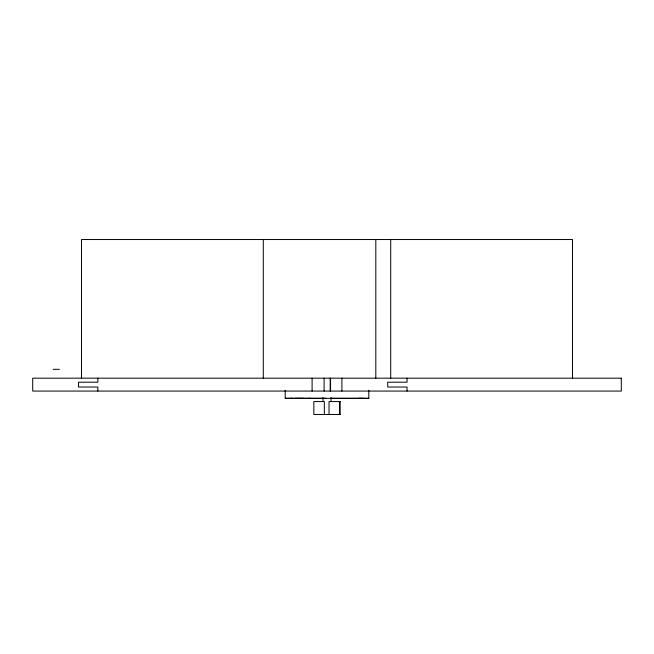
<?xml version="1.0" encoding="UTF-8"?>
<svg xmlns="http://www.w3.org/2000/svg" width="654" height="654" viewBox="0 0 654 654"><rect width="100%" height="100%" fill="white"/><g stroke="black" fill="none" stroke-linecap="round" stroke-linejoin="round"><path stroke-width="0.98" d="M292.297 398.311L285.193 398.311L285.193 390.266M322.994 401.572L322.994 397.501M324.335 414.473L324.335 401.572L313.846 401.572L313.846 414.473L340.154 414.473L340.154 401.572L339.516 401.572L339.516 414.473L340.154 414.473M329.036 414.473L329.036 401.572L340.154 401.572M331.014 401.572L331.014 397.501M358.694 398.311L368.815 398.327L368.815 390.266M303.497 398.311L295.314 398.311M53.129 369.33L59.35 369.33M285.193 398.311L325.856 398.302M331.218 398.302L368.815 398.327M290.58 398.327L363.428 398.327M308.704 398.311L310.397 398.311M572.487 378.175L572.487 239.528L81.513 239.528L81.513 378.175M407.05 378.175L407.05 382.206L387.699 382.206L387.699 387.037L407.05 387.037L407.05 391.067M390.708 239.528L390.708 378.175M375.813 239.528L375.813 378.175M341.895 378.175L341.895 391.067M330.556 378.175L330.556 391.067M330.18 378.175L330.18 391.067M324.106 378.175L324.106 391.067M312.105 378.175L312.105 391.067M263.292 239.528L263.292 378.175M97.855 378.175L97.855 382.206L78.513 382.206L78.513 387.037L97.855 387.037L97.855 391.067M621.3 378.175L32.7 378.175L32.7 391.067L621.3 391.067L621.3 378.175"/></g></svg>
